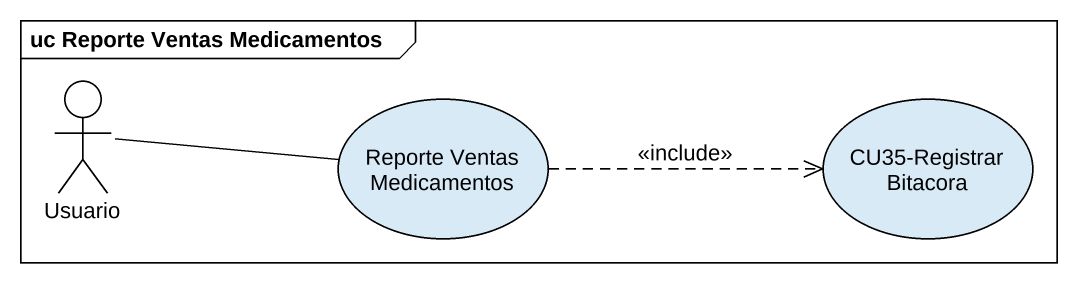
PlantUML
@startuml
mainframe uc Reporte Ventas Medicamentos
actor Usuario
usecase "Reporte Ventas Medicamentos" as Reporte_Ventas_Medicamentos
usecase "CU35-Registrar Bitacora" as CU35_Registrar_Bitacora
Usuario -right- Reporte_Ventas_Medicamentos
Reporte_Ventas_Medicamentos .right.> CU35_Registrar_Bitacora : <<include>>
@enduml
